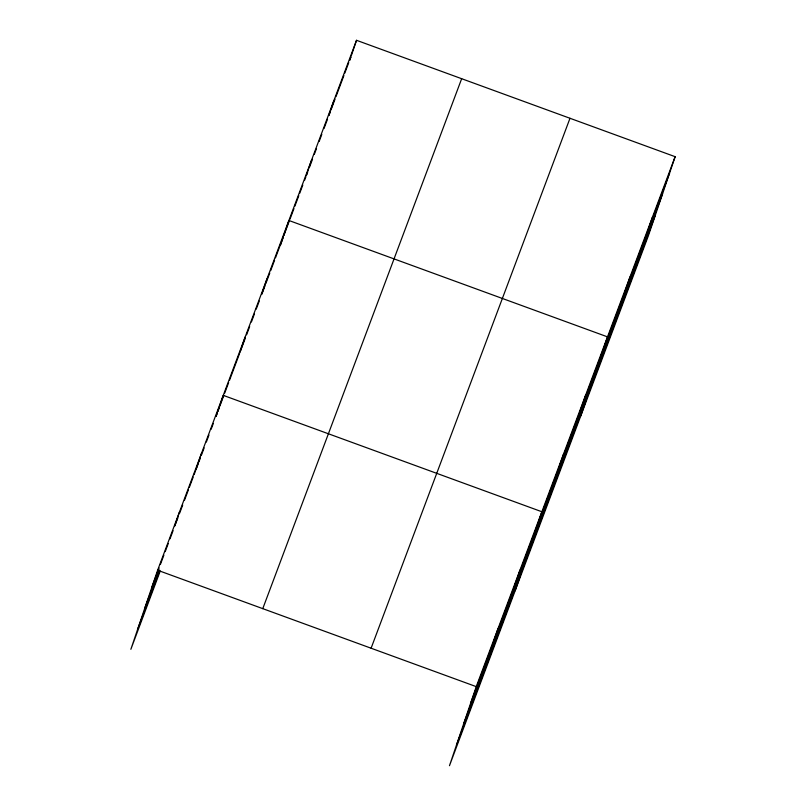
<?xml version="1.0" encoding="UTF-8"?>
<svg xmlns="http://www.w3.org/2000/svg" width="806" height="806" viewBox="0 0 806 806"><rect width="100%" height="100%" fill="white"/><g stroke="black" fill="none" stroke-linecap="round" stroke-linejoin="round"><path stroke-width="1.21" d="M675.136 156.686L476.245 686.631L449.476 765.7L648.377 235.765L675.136 156.686L356.524 40.3L157.623 570.235L130.864 649.314L160.172 571.192M179.506 511.941L174.751 525.986L177.894 517.835M201.379 453.647L195.838 470.029L198.024 464.206M216.159 416.339L217.328 412.884M245.135 337.069L239.987 352.272L245.286 338.288M261.869 293.978L267.018 278.775M280.629 244.903L283.349 236.863L275.481 257.849M311.438 160.424L306.29 175.627L307.66 172.091M333.976 100.357L328.828 115.57L330.208 112.034M349.814 60.128L350.983 56.682L349.653 60.218M351.376 55.513L356.524 40.3M492.577 644.719L498.118 628.337M514.46 586.425L520.001 570.043M515.115 590.818L541.874 511.75L223.262 395.363L217.721 411.735L219.031 408.239M558.215 469.838L563.757 453.456M580.088 411.544L585.64 395.162M580.753 415.936L607.512 336.868L288.901 220.481L283.752 235.684L289.102 221.549M624.509 293.193L630.06 276.811M647.057 233.136L652.598 216.754M152.082 586.617L159.084 567.968M160.394 564.462L163.89 555.143M165.21 551.647L168.273 543.486M170.016 538.821L173.078 530.66M179.647 513.17L182.71 505.009M184.463 500.345L188.403 489.857M189.269 487.519L193.208 477.031M194.085 474.694L195.395 471.198M198.901 461.868L200.21 458.372M201.53 454.876L204.15 447.884M206.336 442.051L208.966 435.059M211.152 429.225L213.338 423.402M215.968 416.4L217.277 412.904M219.907 405.912L223.846 395.414M224.713 393.086L228.652 382.588M229.529 380.261L239.594 353.441M246.596 334.792L249.659 326.632M251.412 321.967L254.474 313.806M256.227 309.141L259.29 300.981M261.91 293.989L264.973 285.828M265.849 283.49L269.788 273.002M270.665 270.665L274.604 260.177M289.979 219.192L293.958 208.593M294.845 206.245L298.825 195.646M299.711 193.289L302.804 185.048M304.567 180.332L305.897 176.796M309.433 167.376L312.526 159.135M314.29 154.43L316.506 148.536M319.156 141.473L321.806 134.401M324.012 128.517L327.548 119.097M331.085 109.676L335.064 99.078M335.951 96.72L343.91 75.522M344.787 73.165L348.766 62.566M145.08 607.311L159.084 570.003M137.866 628.62L159.739 570.326M262.766 608.651L461.667 78.706M371.103 648.215L569.993 118.281M470.694 703.013L669.595 173.068M463.692 723.697L662.592 193.762M456.478 745.016L655.379 215.071M157.623 570.235L476.245 686.631"/></g></svg>
